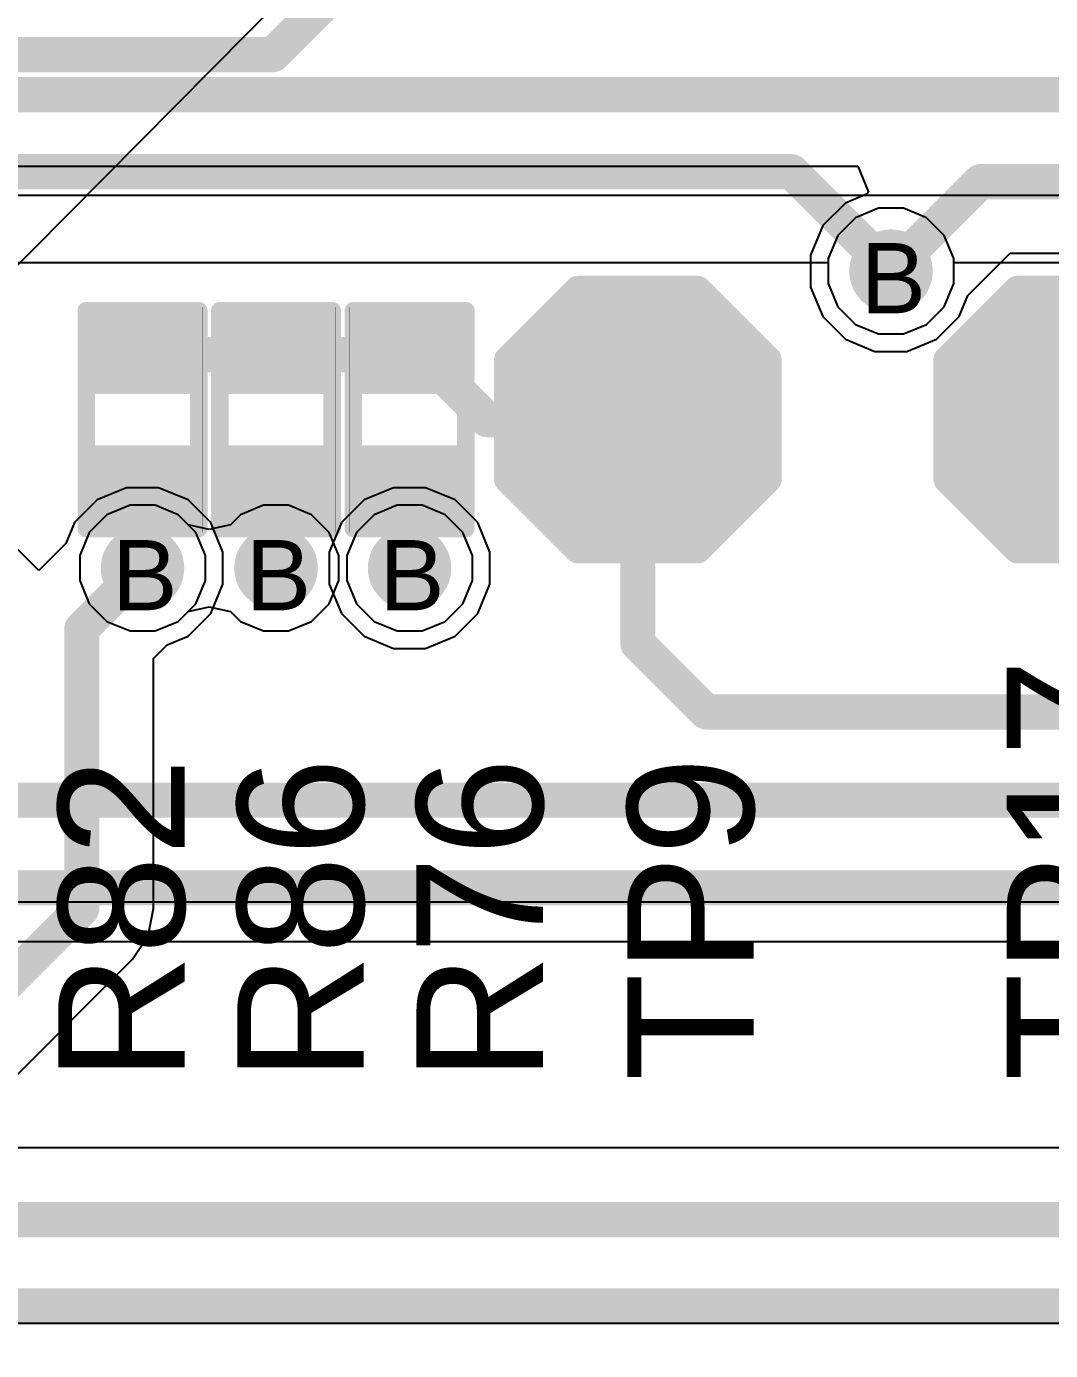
# Model space of a CAD drawing. Header units: inches. Extents: x 0 to 5379, y 0 to 5429.
# Drawn here: x 70.49 to 77.89, y 69.17 to 78.74 of the extents above; entities that cross this region are included whole.
import ezdxf

# ---------------------------------------------------------------- set-up
doc = ezdxf.new("R2010")
doc.units = ezdxf.units.IN
for name, color, linetype in [('Bottom Layer', 5, 'Continuous'), ('Bottom Solder', 6, 'Continuous'), ('Drill Drawing', 1, 'Continuous'), ('GND01', 16, 'Continuous'), ('GND02', 76, 'Continuous'), ('PWR', 156, 'Continuous'), ('SIG 01', 90, 'Continuous'), ('Top Layer', 1, 'Continuous'), ('Top Overlay', 2, 'Continuous'), ('Top Paste', 8, 'Continuous'), ('Top Solder', 216, 'Continuous'), ('Via Holes', 16, 'Continuous')]:
    doc.layers.add(name, color=color, linetype=linetype)
doc.styles.add('Arial', font='', dxfattribs={"height": 0.2})
doc.styles.get('Arial').set_extended_font_data('Arial')

# ---------------------------------------------------------------- blocks, each defined once
blk = doc.blocks.new('T__________181')
at = {"layer": 'Top Layer'}
blk.add_hatch(color=1, dxfattribs=at).paths.add_polyline_path([(0.381, 0.762), (-0.381, 0.762), (-0.762, 0.381), (-0.762, -0.381), (-0.381, -0.762), (0.381, -0.762), (0.762, -0.381), (0.762, 0.381)])
at = {"layer": 'Top Paste'}
blk.add_hatch(color=8, dxfattribs=at).paths.add_polyline_path([(0.381, 0.762), (-0.381, 0.762), (-0.762, 0.381), (-0.762, -0.381), (-0.381, -0.762), (0.381, -0.762), (0.762, -0.381), (0.762, 0.381)])
at = {"layer": 'Top Solder'}
blk.add_hatch(color=216, dxfattribs=at).paths.add_polyline_path([(0.4318, 0.8636), (-0.4318, 0.8636), (-0.8636, 0.4318), (-0.8636, -0.4318), (-0.4318, -0.8636), (0.4318, -0.8636), (0.8636, -0.4318), (0.8636, 0.4318)])
at = {"layer": 'Top Overlay'}
for points in [[(-0.9398, 0.4318, 0.2, 0.2, 0), (-0.4318, 0.9398, 0.2, 0.2, 0)], [(0.4318, 0.9398, 0.2, 0.2, 0), (-0.4318, 0.9398, 0.2, 0.2, 0)], [(0.9398, 0.4318, 0.2, 0.2, 0), (0.4318, 0.9398, 0.2, 0.2, 0)], [(-0.9398, -0.4318, 0.2, 0.2, 0), (-0.9398, 0.4318, 0.2, 0.2, 0)], [(0.9398, -0.4318, 0.2, 0.2, 0), (0.9398, 0.4318, 0.2, 0.2, 0)], [(-0.4318, -0.9398, 0.2, 0.2, 0), (-0.9398, -0.4318, 0.2, 0.2, 0)], [(0.4318, -0.9398, 0.2, 0.2, 0), (0.9398, -0.4318, 0.2, 0.2, 0)], [(0.4318, -0.9398, 0.2, 0.2, 0), (-0.4318, -0.9398, 0.2, 0.2, 0)]]:
    blk.add_lwpolyline(points, format="xyseb", dxfattribs=at)
for points in [[(-0.4818, 0.9398, 0.1, 0.1, 1), (-0.3818, 0.9398, 0.1, 0.1, 1)], [(-0.4818, 0.9398, 0.1, 0.1, 1), (-0.3818, 0.9398, 0.1, 0.1, 1)], [(0.3818, 0.9398, 0.1, 0.1, 1), (0.4818, 0.9398, 0.1, 0.1, 1)], [(0.3818, 0.9398, 0.1, 0.1, 1), (0.4818, 0.9398, 0.1, 0.1, 1)], [(-0.9898, 0.4318, 0.1, 0.1, 1), (-0.8898, 0.4318, 0.1, 0.1, 1)], [(-0.9898, 0.4318, 0.1, 0.1, 1), (-0.8898, 0.4318, 0.1, 0.1, 1)], [(0.8898, 0.4318, 0.1, 0.1, 1), (0.9898, 0.4318, 0.1, 0.1, 1)], [(0.8898, 0.4318, 0.1, 0.1, 1), (0.9898, 0.4318, 0.1, 0.1, 1)], [(-0.9898, -0.4318, 0.1, 0.1, 1), (-0.8898, -0.4318, 0.1, 0.1, 1)], [(-0.9898, -0.4318, 0.1, 0.1, 1), (-0.8898, -0.4318, 0.1, 0.1, 1)], [(0.8898, -0.4318, 0.1, 0.1, 1), (0.9898, -0.4318, 0.1, 0.1, 1)], [(0.8898, -0.4318, 0.1, 0.1, 1), (0.9898, -0.4318, 0.1, 0.1, 1)], [(-0.4818, -0.9398, 0.1, 0.1, 1), (-0.3818, -0.9398, 0.1, 0.1, 1)], [(-0.4818, -0.9398, 0.1, 0.1, 1), (-0.3818, -0.9398, 0.1, 0.1, 1)], [(0.3818, -0.9398, 0.1, 0.1, 1), (0.4818, -0.9398, 0.1, 0.1, 1)], [(0.3818, -0.9398, 0.1, 0.1, 1), (0.4818, -0.9398, 0.1, 0.1, 1)]]:
    blk.add_lwpolyline(points, format="xyseb", close=True, dxfattribs=at)
blk = doc.blocks.new('T__________189')
at = {"layer": 'Top Layer'}
blk.add_hatch(color=1, dxfattribs=at).paths.add_polyline_path([(0.381, 0.762), (-0.381, 0.762), (-0.762, 0.381), (-0.762, -0.381), (-0.381, -0.762), (0.381, -0.762), (0.762, -0.381), (0.762, 0.381)])
at = {"layer": 'Top Paste'}
blk.add_hatch(color=8, dxfattribs=at).paths.add_polyline_path([(0.381, 0.762), (-0.381, 0.762), (-0.762, 0.381), (-0.762, -0.381), (-0.381, -0.762), (0.381, -0.762), (0.762, -0.381), (0.762, 0.381)])
at = {"layer": 'Top Solder'}
blk.add_hatch(color=216, dxfattribs=at).paths.add_polyline_path([(0.4318, 0.8636), (-0.4318, 0.8636), (-0.8636, 0.4318), (-0.8636, -0.4318), (-0.4318, -0.8636), (0.4318, -0.8636), (0.8636, -0.4318), (0.8636, 0.4318)])
at = {"layer": 'Top Overlay'}
for points in [[(-0.4318, 0.9398, 0.2, 0.2, 0), (-0.9398, 0.4318, 0.2, 0.2, 0)], [(-0.4318, 0.9398, 0.2, 0.2, 0), (0.4318, 0.9398, 0.2, 0.2, 0)], [(0.4318, 0.9398, 0.2, 0.2, 0), (0.9398, 0.4318, 0.2, 0.2, 0)], [(-0.9398, 0.4318, 0.2, 0.2, 0), (-0.9398, -0.4318, 0.2, 0.2, 0)], [(0.9398, 0.4318, 0.2, 0.2, 0), (0.9398, -0.4318, 0.2, 0.2, 0)], [(-0.9398, -0.4318, 0.2, 0.2, 0), (-0.4318, -0.9398, 0.2, 0.2, 0)], [(0.9398, -0.4318, 0.2, 0.2, 0), (0.4318, -0.9398, 0.2, 0.2, 0)], [(-0.4318, -0.9398, 0.2, 0.2, 0), (0.4318, -0.9398, 0.2, 0.2, 0)]]:
    blk.add_lwpolyline(points, format="xyseb", dxfattribs=at)
for points in [[(-0.4818, 0.9398, 0.1, 0.1, 1), (-0.3818, 0.9398, 0.1, 0.1, 1)], [(-0.4818, 0.9398, 0.1, 0.1, 1), (-0.3818, 0.9398, 0.1, 0.1, 1)], [(0.3818, 0.9398, 0.1, 0.1, 1), (0.4818, 0.9398, 0.1, 0.1, 1)], [(0.3818, 0.9398, 0.1, 0.1, 1), (0.4818, 0.9398, 0.1, 0.1, 1)], [(-0.9898, 0.4318, 0.1, 0.1, 1), (-0.8898, 0.4318, 0.1, 0.1, 1)], [(-0.9898, 0.4318, 0.1, 0.1, 1), (-0.8898, 0.4318, 0.1, 0.1, 1)], [(0.8898, 0.4318, 0.1, 0.1, 1), (0.9898, 0.4318, 0.1, 0.1, 1)], [(0.8898, 0.4318, 0.1, 0.1, 1), (0.9898, 0.4318, 0.1, 0.1, 1)], [(-0.9898, -0.4318, 0.1, 0.1, 1), (-0.8898, -0.4318, 0.1, 0.1, 1)], [(-0.9898, -0.4318, 0.1, 0.1, 1), (-0.8898, -0.4318, 0.1, 0.1, 1)], [(0.8898, -0.4318, 0.1, 0.1, 1), (0.9898, -0.4318, 0.1, 0.1, 1)], [(0.8898, -0.4318, 0.1, 0.1, 1), (0.9898, -0.4318, 0.1, 0.1, 1)], [(-0.4818, -0.9398, 0.1, 0.1, 1), (-0.3818, -0.9398, 0.1, 0.1, 1)], [(-0.4818, -0.9398, 0.1, 0.1, 1), (-0.3818, -0.9398, 0.1, 0.1, 1)], [(0.3818, -0.9398, 0.1, 0.1, 1), (0.4818, -0.9398, 0.1, 0.1, 1)], [(0.3818, -0.9398, 0.1, 0.1, 1), (0.4818, -0.9398, 0.1, 0.1, 1)]]:
    blk.add_lwpolyline(points, format="xyseb", close=True, dxfattribs=at)
blk = doc.blocks.new('R___0402_653')
at = {"layer": 'Top Layer'}
for points in [[(-0.6985, -0.3175), (-0.6985, 0.3175), (-0.2413, 0.3175), (-0.2413, -0.3175)], [(0.2413, -0.3175), (0.2413, 0.3175), (0.6985, 0.3175), (0.6985, -0.3175)]]:
    blk.add_hatch(color=1, dxfattribs=at).paths.add_polyline_path(points)
at = {"layer": 'Top Paste'}
for points in [[(-0.6985, -0.3175), (-0.6985, 0.3175), (-0.2413, 0.3175), (-0.2413, -0.3175)], [(0.2413, -0.3175), (0.2413, 0.3175), (0.6985, 0.3175), (0.6985, -0.3175)]]:
    blk.add_hatch(color=8, dxfattribs=at).paths.add_polyline_path(points)
at = {"layer": 'Top Solder'}
for points in [[(-0.7535, -0.3725), (-0.7535, 0.3725), (-0.1863, 0.3725), (-0.1863, -0.3725)], [(0.1863, -0.3725), (0.1863, 0.3725), (0.7535, 0.3725), (0.7535, -0.3725)]]:
    blk.add_hatch(color=216, dxfattribs=at).paths.add_polyline_path(points)
at = {"layer": 'Top Overlay'}
for points in [[(-0.7874, 0.4064, 0.127, 0.127, 0), (-0.7874, -0.4064, 0.127, 0.127, 0)], [(-0.7874, 0.4064, 0.127, 0.127, 0), (0.7874, 0.4064, 0.127, 0.127, 0)], [(0.7874, 0.4064, 0.127, 0.127, 0), (0.7874, -0.4064, 0.127, 0.127, 0)], [(-0.7874, -0.4064, 0.127, 0.127, 0), (0.7874, -0.4064, 0.127, 0.127, 0)], [(-0.8128, -0.4318, 0.00323, 0.00323, 0), (0.8128, -0.4318, 0.00323, 0.00323, 0)]]:
    blk.add_lwpolyline(points, format="xyseb", dxfattribs=at)
for points in [[(-0.8191, 0.4064, 0.0635, 0.0635, 1), (-0.7556, 0.4064, 0.0635, 0.0635, 1)], [(-0.8191, 0.4064, 0.0635, 0.0635, 1), (-0.7556, 0.4064, 0.0635, 0.0635, 1)], [(0.7556, 0.4064, 0.0635, 0.0635, 1), (0.8191, 0.4064, 0.0635, 0.0635, 1)], [(0.7556, 0.4064, 0.0635, 0.0635, 1), (0.8191, 0.4064, 0.0635, 0.0635, 1)], [(-0.8191, -0.4064, 0.0635, 0.0635, 1), (-0.7556, -0.4064, 0.0635, 0.0635, 1)], [(-0.8191, -0.4064, 0.0635, 0.0635, 1), (-0.7556, -0.4064, 0.0635, 0.0635, 1)], [(0.7556, -0.4064, 0.0635, 0.0635, 1), (0.8191, -0.4064, 0.0635, 0.0635, 1)], [(0.7556, -0.4064, 0.0635, 0.0635, 1), (0.8191, -0.4064, 0.0635, 0.0635, 1)], [(-0.8136, -0.4318, 0.00161, 0.00161, 1), (-0.812, -0.4318, 0.00161, 0.00161, 1)], [(0.812, -0.4318, 0.00161, 0.00161, 1), (0.8136, -0.4318, 0.00161, 0.00161, 1)]]:
    blk.add_lwpolyline(points, format="xyseb", close=True, dxfattribs=at)
blk = doc.blocks.new('R___0402_657')
at = {"layer": 'Top Layer'}
for points in [[(-0.6985, -0.3175), (-0.6985, 0.3175), (-0.2413, 0.3175), (-0.2413, -0.3175)], [(0.2413, -0.3175), (0.2413, 0.3175), (0.6985, 0.3175), (0.6985, -0.3175)]]:
    blk.add_hatch(color=1, dxfattribs=at).paths.add_polyline_path(points)
at = {"layer": 'Top Paste'}
for points in [[(-0.6985, -0.3175), (-0.6985, 0.3175), (-0.2413, 0.3175), (-0.2413, -0.3175)], [(0.2413, -0.3175), (0.2413, 0.3175), (0.6985, 0.3175), (0.6985, -0.3175)]]:
    blk.add_hatch(color=8, dxfattribs=at).paths.add_polyline_path(points)
at = {"layer": 'Top Solder'}
for points in [[(-0.7535, -0.3725), (-0.7535, 0.3725), (-0.1863, 0.3725), (-0.1863, -0.3725)], [(0.1863, -0.3725), (0.1863, 0.3725), (0.7535, 0.3725), (0.7535, -0.3725)]]:
    blk.add_hatch(color=216, dxfattribs=at).paths.add_polyline_path(points)
at = {"layer": 'Top Overlay'}
for points in [[(-0.7874, 0.4064, 0.127, 0.127, 0), (-0.7874, -0.4064, 0.127, 0.127, 0)], [(-0.7874, 0.4064, 0.127, 0.127, 0), (0.7874, 0.4064, 0.127, 0.127, 0)], [(0.7874, 0.4064, 0.127, 0.127, 0), (0.7874, -0.4064, 0.127, 0.127, 0)], [(-0.7874, -0.4064, 0.127, 0.127, 0), (0.7874, -0.4064, 0.127, 0.127, 0)], [(-0.8128, -0.4318, 0.00323, 0.00323, 0), (0.8128, -0.4318, 0.00323, 0.00323, 0)]]:
    blk.add_lwpolyline(points, format="xyseb", dxfattribs=at)
for points in [[(-0.8191, 0.4064, 0.0635, 0.0635, 1), (-0.7556, 0.4064, 0.0635, 0.0635, 1)], [(-0.8191, 0.4064, 0.0635, 0.0635, 1), (-0.7556, 0.4064, 0.0635, 0.0635, 1)], [(0.7556, 0.4064, 0.0635, 0.0635, 1), (0.8191, 0.4064, 0.0635, 0.0635, 1)], [(0.7556, 0.4064, 0.0635, 0.0635, 1), (0.8191, 0.4064, 0.0635, 0.0635, 1)], [(-0.8191, -0.4064, 0.0635, 0.0635, 1), (-0.7556, -0.4064, 0.0635, 0.0635, 1)], [(-0.8191, -0.4064, 0.0635, 0.0635, 1), (-0.7556, -0.4064, 0.0635, 0.0635, 1)], [(0.7556, -0.4064, 0.0635, 0.0635, 1), (0.8191, -0.4064, 0.0635, 0.0635, 1)], [(0.7556, -0.4064, 0.0635, 0.0635, 1), (0.8191, -0.4064, 0.0635, 0.0635, 1)], [(-0.8136, -0.4318, 0.00161, 0.00161, 1), (-0.812, -0.4318, 0.00161, 0.00161, 1)], [(0.812, -0.4318, 0.00161, 0.00161, 1), (0.8136, -0.4318, 0.00161, 0.00161, 1)]]:
    blk.add_lwpolyline(points, format="xyseb", close=True, dxfattribs=at)
blk = doc.blocks.new('R___0402_663')
at = {"layer": 'Top Layer'}
for points in [[(-0.6985, -0.3175), (-0.6985, 0.3175), (-0.2413, 0.3175), (-0.2413, -0.3175)], [(0.2413, -0.3175), (0.2413, 0.3175), (0.6985, 0.3175), (0.6985, -0.3175)]]:
    blk.add_hatch(color=1, dxfattribs=at).paths.add_polyline_path(points)
at = {"layer": 'Top Paste'}
for points in [[(-0.6985, -0.3175), (-0.6985, 0.3175), (-0.2413, 0.3175), (-0.2413, -0.3175)], [(0.2413, -0.3175), (0.2413, 0.3175), (0.6985, 0.3175), (0.6985, -0.3175)]]:
    blk.add_hatch(color=8, dxfattribs=at).paths.add_polyline_path(points)
at = {"layer": 'Top Solder'}
for points in [[(-0.7535, -0.3725), (-0.7535, 0.3725), (-0.1863, 0.3725), (-0.1863, -0.3725)], [(0.1863, -0.3725), (0.1863, 0.3725), (0.7535, 0.3725), (0.7535, -0.3725)]]:
    blk.add_hatch(color=216, dxfattribs=at).paths.add_polyline_path(points)
at = {"layer": 'Top Overlay'}
for points in [[(-0.7874, -0.4064, 0.127, 0.127, 0), (-0.7874, 0.4064, 0.127, 0.127, 0)], [(0.7874, 0.4064, 0.127, 0.127, 0), (-0.7874, 0.4064, 0.127, 0.127, 0)], [(0.7874, -0.4064, 0.127, 0.127, 0), (0.7874, 0.4064, 0.127, 0.127, 0)], [(0.7874, -0.4064, 0.127, 0.127, 0), (-0.7874, -0.4064, 0.127, 0.127, 0)], [(0.8128, -0.4318, 0.00323, 0.00323, 0), (-0.8128, -0.4318, 0.00323, 0.00323, 0)]]:
    blk.add_lwpolyline(points, format="xyseb", dxfattribs=at)
for points in [[(-0.8191, 0.4064, 0.0635, 0.0635, 1), (-0.7556, 0.4064, 0.0635, 0.0635, 1)], [(-0.8191, 0.4064, 0.0635, 0.0635, 1), (-0.7556, 0.4064, 0.0635, 0.0635, 1)], [(0.7556, 0.4064, 0.0635, 0.0635, 1), (0.8191, 0.4064, 0.0635, 0.0635, 1)], [(0.7556, 0.4064, 0.0635, 0.0635, 1), (0.8191, 0.4064, 0.0635, 0.0635, 1)], [(-0.8191, -0.4064, 0.0635, 0.0635, 1), (-0.7556, -0.4064, 0.0635, 0.0635, 1)], [(-0.8191, -0.4064, 0.0635, 0.0635, 1), (-0.7556, -0.4064, 0.0635, 0.0635, 1)], [(0.7556, -0.4064, 0.0635, 0.0635, 1), (0.8191, -0.4064, 0.0635, 0.0635, 1)], [(0.7556, -0.4064, 0.0635, 0.0635, 1), (0.8191, -0.4064, 0.0635, 0.0635, 1)], [(-0.8136, -0.4318, 0.00161, 0.00161, 1), (-0.812, -0.4318, 0.00161, 0.00161, 1)], [(0.812, -0.4318, 0.00161, 0.00161, 1), (0.8136, -0.4318, 0.00161, 0.00161, 1)]]:
    blk.add_lwpolyline(points, format="xyseb", close=True, dxfattribs=at)

msp = doc.modelspace()

# ---------------------------------------------------------------- hatches: boundary and pattern name
at = {"layer": 'Bottom Layer'}
h = msp.add_hatch(color=5, dxfattribs=at)
edge = h.paths.add_edge_path()
edge.add_arc((76.7344, 76.9752), 0.2, 0, 360)
h = msp.add_hatch(color=5, dxfattribs=at)
edge = h.paths.add_edge_path()
edge.add_arc((71.3242, 74.8284), 0.2, 0, 360)
h = msp.add_hatch(color=5, dxfattribs=at)
edge = h.paths.add_edge_path()
edge.add_arc((72.2894, 74.8284), 0.2, 0, 360)
h = msp.add_hatch(color=5, dxfattribs=at)
edge = h.paths.add_edge_path()
edge.add_arc((73.2546, 74.8284), 0.2, 0, 360)
at = {"layer": 'Bottom Solder'}
h = msp.add_hatch(color=6, dxfattribs=at)
edge = h.paths.add_edge_path()
edge.add_arc((76.7344, 76.9752), 0.3016, 0, 360)
h = msp.add_hatch(color=6, dxfattribs=at)
edge = h.paths.add_edge_path()
edge.add_arc((71.3242, 74.8284), 0.3016, 0, 360)
h = msp.add_hatch(color=6, dxfattribs=at)
edge = h.paths.add_edge_path()
edge.add_arc((72.2894, 74.8284), 0.3016, 0, 360)
h = msp.add_hatch(color=6, dxfattribs=at)
edge = h.paths.add_edge_path()
edge.add_arc((73.2546, 74.8284), 0.3016, 0, 360)
at = {"layer": 'GND01'}
h = msp.add_hatch(color=16, dxfattribs=at)
edge = h.paths.add_edge_path()
edge.add_arc((76.7344, 76.9752), 0.2, 0, 360)
h = msp.add_hatch(color=16, dxfattribs=at)
edge = h.paths.add_edge_path()
edge.add_arc((71.3242, 74.8284), 0.2, 0, 360)
h = msp.add_hatch(color=16, dxfattribs=at)
edge = h.paths.add_edge_path()
edge.add_arc((72.2894, 74.8284), 0.2, 0, 360)
h = msp.add_hatch(color=16, dxfattribs=at)
edge = h.paths.add_edge_path()
edge.add_arc((73.2546, 74.8284), 0.2, 0, 360)
at = {"layer": 'GND02'}
h = msp.add_hatch(color=76, dxfattribs=at)
edge = h.paths.add_edge_path()
edge.add_arc((76.7344, 76.9752), 0.2, 0, 360)
h = msp.add_hatch(color=76, dxfattribs=at)
edge = h.paths.add_edge_path()
edge.add_arc((71.3242, 74.8284), 0.2, 0, 360)
h = msp.add_hatch(color=76, dxfattribs=at)
edge = h.paths.add_edge_path()
edge.add_arc((72.2894, 74.8284), 0.2, 0, 360)
h = msp.add_hatch(color=76, dxfattribs=at)
edge = h.paths.add_edge_path()
edge.add_arc((73.2546, 74.8284), 0.2, 0, 360)
at = {"layer": 'PWR'}
h = msp.add_hatch(color=156, dxfattribs=at)
edge = h.paths.add_edge_path()
edge.add_arc((76.7344, 76.9752), 0.2, 0, 360)
h = msp.add_hatch(color=156, dxfattribs=at)
edge = h.paths.add_edge_path()
edge.add_arc((71.3242, 74.8284), 0.2, 0, 360)
h = msp.add_hatch(color=156, dxfattribs=at)
edge = h.paths.add_edge_path()
edge.add_arc((72.2894, 74.8284), 0.2, 0, 360)
h = msp.add_hatch(color=156, dxfattribs=at)
edge = h.paths.add_edge_path()
edge.add_arc((73.2546, 74.8284), 0.2, 0, 360)
at = {"layer": 'SIG 01'}
h = msp.add_hatch(color=90, dxfattribs=at)
edge = h.paths.add_edge_path()
edge.add_arc((76.7344, 76.9752), 0.2, 0, 360)
h = msp.add_hatch(color=90, dxfattribs=at)
edge = h.paths.add_edge_path()
edge.add_arc((71.3242, 74.8284), 0.2, 0, 360)
h = msp.add_hatch(color=90, dxfattribs=at)
edge = h.paths.add_edge_path()
edge.add_arc((72.2894, 74.8284), 0.2, 0, 360)
h = msp.add_hatch(color=90, dxfattribs=at)
edge = h.paths.add_edge_path()
edge.add_arc((73.2546, 74.8284), 0.2, 0, 360)
at = {"layer": 'Top Layer'}
h = msp.add_hatch(color=1, dxfattribs=at)
edge = h.paths.add_edge_path()
edge.add_arc((76.7344, 76.9752), 0.2, 0, 360)
h = msp.add_hatch(color=1, dxfattribs=at)
edge = h.paths.add_edge_path()
edge.add_arc((71.3242, 74.8284), 0.2, 0, 360)
h = msp.add_hatch(color=1, dxfattribs=at)
edge = h.paths.add_edge_path()
edge.add_arc((72.2894, 74.8284), 0.2, 0, 360)
h = msp.add_hatch(color=1, dxfattribs=at)
edge = h.paths.add_edge_path()
edge.add_arc((73.2546, 74.8284), 0.2, 0, 360)
at = {"layer": 'Top Solder'}
h = msp.add_hatch(color=216, dxfattribs=at)
edge = h.paths.add_edge_path()
edge.add_arc((76.7344, 76.9752), 0.3016, 0, 360)
h = msp.add_hatch(color=216, dxfattribs=at)
edge = h.paths.add_edge_path()
edge.add_arc((71.3242, 74.8284), 0.3016, 0, 360)
h = msp.add_hatch(color=216, dxfattribs=at)
edge = h.paths.add_edge_path()
edge.add_arc((72.2894, 74.8284), 0.3016, 0, 360)
h = msp.add_hatch(color=216, dxfattribs=at)
edge = h.paths.add_edge_path()
edge.add_arc((73.2546, 74.8284), 0.3016, 0, 360)
at = {"layer": 'Via Holes'}
h = msp.add_hatch(color=7, dxfattribs=at)
edge = h.paths.add_edge_path()
edge.add_arc((76.7344, 76.9752), 0.1, 0, 360)
h = msp.add_hatch(color=7, dxfattribs=at)
edge = h.paths.add_edge_path()
edge.add_arc((71.3242, 74.8284), 0.1, 0, 360)
h = msp.add_hatch(color=7, dxfattribs=at)
edge = h.paths.add_edge_path()
edge.add_arc((72.2894, 74.8284), 0.1, 0, 360)
h = msp.add_hatch(color=7, dxfattribs=at)
edge = h.paths.add_edge_path()
edge.add_arc((73.2546, 74.8284), 0.1, 0, 360)

# ---------------------------------------------------------------- linework, layer by layer
at = {"layer": 'Bottom Layer'}
for p, q in [((76.4772, 77.3601), (76.3495, 77.2324)), ((76.6441, 77.4292), (76.4772, 77.3601)), ((76.8247, 77.4292), (76.6441, 77.4292)), ((76.9916, 77.3601), (76.8247, 77.4292)), ((77.1193, 77.2324), (76.9916, 77.3601)), ((76.3495, 77.2324), (76.2804, 77.0655)), ((77.1884, 77.0655), (77.1193, 77.2324)), ((76.2804, 77.0655), (76.2804, 76.8849)), ((77.1884, 76.8849), (77.1884, 77.0655)), ((76.2804, 76.8849), (76.3495, 76.718)), ((77.1193, 76.718), (77.1884, 76.8849)), ((76.3495, 76.718), (76.4772, 76.5903)), ((76.9916, 76.5903), (77.1193, 76.718)), ((76.4772, 76.5903), (76.6441, 76.5212)), ((76.8247, 76.5212), (76.9916, 76.5903)), ((76.6441, 76.5212), (76.8247, 76.5212)), ((71.2339, 75.2824), (71.067, 75.2133)), ((71.4145, 75.2824), (71.2339, 75.2824)), ((71.5814, 75.2133), (71.4145, 75.2824)), ((73.1643, 75.2824), (72.9974, 75.2133)), ((73.3449, 75.2824), (73.1643, 75.2824)), ((73.5118, 75.2133), (73.3449, 75.2824)), ((71.067, 75.2133), (70.9393, 75.0856)), ((71.7091, 75.0856), (71.5814, 75.2133)), ((72.9974, 75.2133), (72.8697, 75.0856)), ((73.6395, 75.0856), (73.5118, 75.2133)), ((70.9393, 75.0856), (70.8702, 74.9187)), ((71.7782, 74.9187), (71.7091, 75.0856)), ((72.8697, 75.0856), (72.8006, 74.9187)), ((73.7086, 74.9187), (73.6395, 75.0856)), ((70.8702, 74.9187), (70.8702, 74.7381)), ((71.7782, 74.7381), (71.7782, 74.9187)), ((72.8006, 74.9187), (72.8006, 74.7381)), ((73.7086, 74.7381), (73.7086, 74.9187)), ((70.8702, 74.7381), (70.9393, 74.5712)), ((71.7091, 74.5712), (71.7782, 74.7381)), ((72.8006, 74.7381), (72.8697, 74.5712)), ((73.6395, 74.5712), (73.7086, 74.7381)), ((70.9393, 74.5712), (71.067, 74.4435)), ((71.5814, 74.4435), (71.7091, 74.5712)), ((72.8697, 74.5712), (72.9974, 74.4435)), ((73.5118, 74.4435), (73.6395, 74.5712)), ((71.067, 74.4435), (71.2339, 74.3744)), ((71.2339, 74.3744), (71.4145, 74.3744)), ((71.4145, 74.3744), (71.5814, 74.4435)), ((72.9974, 74.4435), (73.1643, 74.3744)), ((73.1643, 74.3744), (73.3449, 74.3744)), ((73.3449, 74.3744), (73.5118, 74.4435))]:
    msp.add_line(p, q, dxfattribs=at)
at = {"layer": 'Bottom Solder'}
msp.add_line((6.2448, 12.3193), (5379.2085, 5429.2085), dxfattribs=at)
at = {"layer": 'GND01'}
for p, q in [((76.4772, 77.3601), (76.3495, 77.2324)), ((76.6441, 77.4292), (76.4772, 77.3601)), ((76.8247, 77.4292), (76.6441, 77.4292)), ((76.9916, 77.3601), (76.8247, 77.4292)), ((77.1193, 77.2324), (76.9916, 77.3601)), ((76.3495, 77.2324), (76.2804, 77.0655)), ((77.1884, 77.0655), (77.1193, 77.2324)), ((76.2804, 77.0655), (76.2804, 76.8849)), ((77.1884, 76.8849), (77.1884, 77.0655)), ((76.2804, 76.8849), (76.3495, 76.718)), ((77.1193, 76.718), (77.1884, 76.8849)), ((76.3495, 76.718), (76.4772, 76.5903)), ((76.9916, 76.5903), (77.1193, 76.718)), ((76.4772, 76.5903), (76.6441, 76.5212)), ((76.8247, 76.5212), (76.9916, 76.5903)), ((76.6441, 76.5212), (76.8247, 76.5212)), ((71.2339, 75.2824), (71.067, 75.2133)), ((71.4145, 75.2824), (71.2339, 75.2824)), ((71.5814, 75.2133), (71.4145, 75.2824)), ((73.1643, 75.2824), (72.9974, 75.2133)), ((73.3449, 75.2824), (73.1643, 75.2824)), ((73.5118, 75.2133), (73.3449, 75.2824)), ((71.067, 75.2133), (70.9393, 75.0856)), ((71.7091, 75.0856), (71.5814, 75.2133)), ((72.9974, 75.2133), (72.8697, 75.0856)), ((73.6395, 75.0856), (73.5118, 75.2133)), ((70.9393, 75.0856), (70.8702, 74.9187)), ((71.7782, 74.9187), (71.7091, 75.0856)), ((72.8697, 75.0856), (72.8006, 74.9187)), ((73.7086, 74.9187), (73.6395, 75.0856)), ((70.8702, 74.9187), (70.8702, 74.7381)), ((71.7782, 74.7381), (71.7782, 74.9187)), ((72.8006, 74.9187), (72.8006, 74.7381)), ((73.7086, 74.7381), (73.7086, 74.9187)), ((70.8702, 74.7381), (70.9393, 74.5712)), ((71.7091, 74.5712), (71.7782, 74.7381)), ((72.8006, 74.7381), (72.8697, 74.5712)), ((73.6395, 74.5712), (73.7086, 74.7381)), ((70.9393, 74.5712), (71.067, 74.4435)), ((71.5814, 74.4435), (71.7091, 74.5712)), ((72.8697, 74.5712), (72.9974, 74.4435)), ((73.5118, 74.4435), (73.6395, 74.5712)), ((71.067, 74.4435), (71.2339, 74.3744)), ((71.2339, 74.3744), (71.4145, 74.3744)), ((71.4145, 74.3744), (71.5814, 74.4435)), ((72.9974, 74.4435), (73.1643, 74.3744)), ((73.1643, 74.3744), (73.3449, 74.3744)), ((73.3449, 74.3744), (73.5118, 74.4435))]:
    msp.add_line(p, q, dxfattribs=at)
at = {"layer": 'GND02'}
for p, q in [((76.4772, 77.3601), (76.3495, 77.2324)), ((76.6441, 77.4292), (76.4772, 77.3601)), ((76.8247, 77.4292), (76.6441, 77.4292)), ((76.9916, 77.3601), (76.8247, 77.4292)), ((77.1193, 77.2324), (76.9916, 77.3601)), ((76.3495, 77.2324), (76.2804, 77.0655)), ((77.1884, 77.0655), (77.1193, 77.2324)), ((76.2804, 77.0655), (76.2804, 76.8849)), ((77.1884, 76.8849), (77.1884, 77.0655)), ((76.2804, 76.8849), (76.3495, 76.718)), ((77.1193, 76.718), (77.1884, 76.8849)), ((76.3495, 76.718), (76.4772, 76.5903)), ((76.9916, 76.5903), (77.1193, 76.718)), ((76.4772, 76.5903), (76.6441, 76.5212)), ((76.8247, 76.5212), (76.9916, 76.5903)), ((76.6441, 76.5212), (76.8247, 76.5212)), ((71.2339, 75.2824), (71.067, 75.2133)), ((71.4145, 75.2824), (71.2339, 75.2824)), ((71.5814, 75.2133), (71.4145, 75.2824)), ((73.1643, 75.2824), (72.9974, 75.2133)), ((73.3449, 75.2824), (73.1643, 75.2824)), ((73.5118, 75.2133), (73.3449, 75.2824)), ((71.067, 75.2133), (70.9393, 75.0856)), ((71.7091, 75.0856), (71.5814, 75.2133)), ((72.9974, 75.2133), (72.8697, 75.0856)), ((73.6395, 75.0856), (73.5118, 75.2133)), ((70.9393, 75.0856), (70.8702, 74.9187)), ((71.7782, 74.9187), (71.7091, 75.0856)), ((72.8697, 75.0856), (72.8006, 74.9187)), ((73.7086, 74.9187), (73.6395, 75.0856)), ((70.8702, 74.9187), (70.8702, 74.7381)), ((71.7782, 74.7381), (71.7782, 74.9187)), ((72.8006, 74.9187), (72.8006, 74.7381)), ((73.7086, 74.7381), (73.7086, 74.9187)), ((70.8702, 74.7381), (70.9393, 74.5712)), ((71.7091, 74.5712), (71.7782, 74.7381)), ((72.8006, 74.7381), (72.8697, 74.5712)), ((73.6395, 74.5712), (73.7086, 74.7381)), ((70.9393, 74.5712), (71.067, 74.4435)), ((71.5814, 74.4435), (71.7091, 74.5712)), ((72.8697, 74.5712), (72.9974, 74.4435)), ((73.5118, 74.4435), (73.6395, 74.5712)), ((71.067, 74.4435), (71.2339, 74.3744)), ((71.2339, 74.3744), (71.4145, 74.3744)), ((71.4145, 74.3744), (71.5814, 74.4435)), ((72.9974, 74.4435), (73.1643, 74.3744)), ((73.1643, 74.3744), (73.3449, 74.3744)), ((73.3449, 74.3744), (73.5118, 74.4435))]:
    msp.add_line(p, q, dxfattribs=at)
at = {"layer": 'PWR'}
for p, q in [((109.8221, 77.5208), (60.071, 77.5208)), ((60.071, 77.0382), (76.2804, 77.0382)), ((76.2804, 77.0382), (76.2804, 76.8849)), ((77.1884, 76.8849), (77.1884, 77.0382)), ((77.1884, 77.0382), (79.2766, 77.0382)), ((76.2804, 76.8849), (76.3495, 76.718)), ((77.1193, 76.718), (77.1884, 76.8849)), ((76.3495, 76.718), (76.4772, 76.5903)), ((76.9916, 76.5903), (77.1193, 76.718)), ((76.4772, 76.5903), (76.6441, 76.5212)), ((76.8247, 76.5212), (76.9916, 76.5903)), ((76.6441, 76.5212), (76.8247, 76.5212)), ((71.2339, 75.2824), (71.067, 75.2133)), ((71.4145, 75.2824), (71.2339, 75.2824)), ((71.5814, 75.2133), (71.4145, 75.2824)), ((72.1991, 75.2824), (72.0322, 75.2133)), ((72.3797, 75.2824), (72.1991, 75.2824)), ((72.5466, 75.2133), (72.3797, 75.2824)), ((71.067, 75.2133), (70.9393, 75.0856)), ((71.6529, 75.1418), (71.5814, 75.2133)), ((71.8068, 75.1074), (71.6529, 75.1418)), ((71.9607, 75.1418), (71.8068, 75.1074)), ((72.0322, 75.2133), (71.9607, 75.1418)), ((72.6743, 75.0856), (72.5466, 75.2133)), ((70.9393, 75.0856), (70.8702, 74.9187)), ((72.7434, 74.9187), (72.6743, 75.0856)), ((70.8702, 74.9187), (70.8702, 74.7381)), ((72.7434, 74.7381), (72.7434, 74.9187)), ((70.8702, 74.7381), (70.9393, 74.5712)), ((72.6743, 74.5712), (72.7434, 74.7381)), ((70.9393, 74.5712), (71.067, 74.4435)), ((72.5466, 74.4435), (72.6743, 74.5712)), ((71.5814, 74.4435), (71.6529, 74.515)), ((71.6529, 74.515), (71.8068, 74.5494)), ((71.8068, 74.5494), (71.9607, 74.515)), ((71.9607, 74.515), (72.0322, 74.4435)), ((71.067, 74.4435), (71.2339, 74.3744)), ((71.2339, 74.3744), (71.4145, 74.3744)), ((71.4145, 74.3744), (71.5814, 74.4435)), ((72.0322, 74.4435), (72.1991, 74.3744)), ((72.1991, 74.3744), (72.3797, 74.3744)), ((72.3797, 74.3744), (72.5466, 74.4435)), ((124.1806, 69.3674), (60.071, 69.3674))]:
    msp.add_line(p, q, dxfattribs=at)
at = {"layer": 'SIG 01'}
for p, q in [((67.6708, 77.7333), (76.4945, 77.7333)), ((76.4945, 77.7333), (76.5723, 77.5455)), ((76.5575, 77.5308), (76.4053, 77.4677)), ((76.5723, 77.5455), (76.5575, 77.5308)), ((76.4053, 77.4677), (76.2419, 77.3043)), ((76.2419, 77.3043), (76.1534, 77.0908)), ((76.1534, 77.0908), (76.1534, 76.8596)), ((77.29, 76.7983), (77.5962, 77.1044)), ((77.5962, 77.1044), (79.1405, 77.1044)), ((76.1534, 76.8596), (76.2419, 76.6461)), ((77.227, 76.6461), (77.29, 76.7983)), ((76.2419, 76.6461), (76.4053, 76.4827)), ((77.0635, 76.4827), (77.227, 76.6461)), ((76.4053, 76.4827), (76.6188, 76.3942)), ((76.85, 76.3942), (77.0635, 76.4827)), ((76.6188, 76.3942), (76.85, 76.3942)), ((71.2086, 75.4094), (70.9951, 75.3209)), ((71.4398, 75.4094), (71.2086, 75.4094)), ((71.6533, 75.3209), (71.4398, 75.4094)), ((73.139, 75.4094), (72.9255, 75.3209)), ((73.3702, 75.4094), (73.139, 75.4094)), ((73.5837, 75.3209), (73.3702, 75.4094)), ((70.9951, 75.3209), (70.8317, 75.1575)), ((71.8168, 75.1575), (71.6533, 75.3209)), ((72.9255, 75.3209), (72.7621, 75.1575)), ((73.7472, 75.1575), (73.5837, 75.3209)), ((70.8317, 75.1575), (70.7686, 75.0053)), ((71.9052, 74.944), (71.8168, 75.1575)), ((72.7621, 75.1575), (72.6736, 74.944)), ((73.8356, 74.944), (73.7472, 75.1575)), ((70.5744, 74.8111), (70.3802, 75.0053)), ((70.7686, 75.0053), (70.5744, 74.8111)), ((71.9052, 74.7128), (71.9052, 74.944)), ((72.6736, 74.944), (72.6736, 74.7128)), ((73.8356, 74.7128), (73.8356, 74.944)), ((71.8168, 74.4993), (71.9052, 74.7128)), ((72.6736, 74.7128), (72.7621, 74.4993)), ((73.7472, 74.4993), (73.8356, 74.7128)), ((71.6533, 74.3359), (71.8168, 74.4993)), ((72.7621, 74.4993), (72.9255, 74.3359)), ((73.5837, 74.3359), (73.7472, 74.4993)), ((71.4038, 74.1755), (71.5011, 74.2728)), ((71.5011, 74.2728), (71.6533, 74.3359)), ((72.9255, 74.3359), (73.139, 74.2474)), ((73.3702, 74.2474), (73.5837, 74.3359)), ((73.139, 74.2474), (73.3702, 74.2474)), ((71.4038, 72.3675), (71.4038, 74.1755)), ((71.3644, 72.1692), (71.4038, 72.3675)), ((71.2521, 72.0012), (71.3644, 72.1692)), ((70.1709, 70.9201), (71.2521, 72.0012)), ((80.2477, 70.6365), (70.1042, 70.6365))]:
    msp.add_line(p, q, dxfattribs=at)
for points in [[(67.4562, 78.2512, 0.254, 0.254, 0), (95.8942, 78.2512, 0.254, 0.254, 0)], [(76.7344, 76.9752, 0.254, 0.254, 0), (77.3816, 77.6224, 0.254, 0.254, 0)], [(77.3816, 77.6224, 0.254, 0.254, 0), (95.5802, 77.6224, 0.254, 0.254, 0)], [(70.8858, 74.39, 0.254, 0.254, 0), (71.3242, 74.8284, 0.254, 0.254, 0)], [(70.8858, 72.3675, 0.254, 0.254, 0), (70.8858, 74.39, 0.254, 0.254, 0)], [(69.8047, 71.2863, 0.254, 0.254, 0), (70.8858, 72.3675, 0.254, 0.254, 0)], [(16.9818, 70.1186, 0.254, 0.254, 0), (80.4622, 70.1186, 0.254, 0.254, 0)], [(17.461, 69.4956, 0.254, 0.254, 0), (80.7201, 69.4956, 0.254, 0.254, 0)]]:
    msp.add_lwpolyline(points, format="xyseb", dxfattribs=at)
for points in [[(77.3181, 77.6224, 0.127, 0.127, 1), (77.4451, 77.6224, 0.127, 0.127, 1)], [(77.3181, 77.6224, 0.127, 0.127, 1), (77.4451, 77.6224, 0.127, 0.127, 1)], [(76.6709, 76.9752, 0.127, 0.127, 1), (76.7979, 76.9752, 0.127, 0.127, 1)], [(71.2607, 74.8284, 0.127, 0.127, 1), (71.3877, 74.8284, 0.127, 0.127, 1)], [(70.8223, 74.39, 0.127, 0.127, 1), (70.9493, 74.39, 0.127, 0.127, 1)], [(70.8223, 74.39, 0.127, 0.127, 1), (70.9493, 74.39, 0.127, 0.127, 1)], [(70.8223, 72.3675, 0.127, 0.127, 1), (70.9493, 72.3675, 0.127, 0.127, 1)], [(70.8223, 72.3675, 0.127, 0.127, 1), (70.9493, 72.3675, 0.127, 0.127, 1)]]:
    msp.add_lwpolyline(points, format="xyseb", close=True, dxfattribs=at)
at = {"layer": 'Top Layer'}
for p, q in [((0.381, 72.4154), (350, 72.4154)), ((67.0398, 72.1285), (89.027, 72.1285))]:
    msp.add_line(p, q, dxfattribs=at)
for points in [[(72.2669, 78.5404, 0.254, 0.254, 0), (72.7344, 79.0079, 0.254, 0.254, 0)], [(46.6634, 78.5404, 0.254, 0.254, 0), (72.2669, 78.5404, 0.254, 0.254, 0)], [(50.663, 77.6938, 0.254, 0.254, 0), (76.0158, 77.6938, 0.254, 0.254, 0)], [(76.0158, 77.6938, 0.254, 0.254, 0), (76.7344, 76.9752, 0.254, 0.254, 0)], [(71.3242, 76.3717, 0.254, 0.254, 0), (72.2894, 76.3717, 0.254, 0.254, 0)], [(72.2894, 76.3717, 0.254, 0.254, 0), (73.3435, 76.3717, 0.254, 0.254, 0)], [(73.3435, 76.3717, 0.254, 0.254, 0), (73.8134, 75.9018, 0.254, 0.254, 0)], [(73.8134, 75.9018, 0.254, 0.254, 0), (74.9046, 75.9018, 0.254, 0.254, 0)], [(74.9046, 74.2839, 0.254, 0.254, 0), (74.9046, 75.9018, 0.254, 0.254, 0)], [(71.3242, 74.8284, 0.254, 0.254, 0), (71.3242, 75.4319, 0.254, 0.254, 0)], [(72.2894, 74.8284, 0.254, 0.254, 0), (72.2894, 75.4319, 0.254, 0.254, 0)], [(73.2546, 74.8284, 0.254, 0.254, 0), (73.2546, 75.4319, 0.254, 0.254, 0)], [(74.9046, 74.2839, 0.254, 0.254, 0), (75.3998, 73.7887, 0.254, 0.254, 0)], [(75.3998, 73.7887, 0.254, 0.254, 0), (87.8857, 73.7887, 0.254, 0.254, 0)], [(69.5423, 73.1514, 0.254, 0.254, 0), (88.3837, 73.1514, 0.254, 0.254, 0)], [(67.0398, 72.517, 0.254, 0.254, 0), (89.027, 72.517, 0.254, 0.254, 0)]]:
    msp.add_lwpolyline(points, format="xyseb", dxfattribs=at)
for points in [[(72.2034, 78.5404, 0.127, 0.127, 1), (72.3304, 78.5404, 0.127, 0.127, 1)], [(72.2034, 78.5404, 0.127, 0.127, 1), (72.3304, 78.5404, 0.127, 0.127, 1)], [(75.9523, 77.6938, 0.127, 0.127, 1), (76.0793, 77.6938, 0.127, 0.127, 1)], [(75.9523, 77.6938, 0.127, 0.127, 1), (76.0793, 77.6938, 0.127, 0.127, 1)], [(76.6709, 76.9752, 0.127, 0.127, 1), (76.7979, 76.9752, 0.127, 0.127, 1)], [(71.2607, 76.3717, 0.127, 0.127, 1), (71.3877, 76.3717, 0.127, 0.127, 1)], [(72.2259, 76.3717, 0.127, 0.127, 1), (72.3529, 76.3717, 0.127, 0.127, 1)], [(72.2259, 76.3717, 0.127, 0.127, 1), (72.3529, 76.3717, 0.127, 0.127, 1)], [(73.28, 76.3717, 0.127, 0.127, 1), (73.407, 76.3717, 0.127, 0.127, 1)], [(73.28, 76.3717, 0.127, 0.127, 1), (73.407, 76.3717, 0.127, 0.127, 1)], [(73.7499, 75.9018, 0.127, 0.127, 1), (73.8769, 75.9018, 0.127, 0.127, 1)], [(73.7499, 75.9018, 0.127, 0.127, 1), (73.8769, 75.9018, 0.127, 0.127, 1)], [(74.8411, 75.9018, 0.127, 0.127, 1), (74.9681, 75.9018, 0.127, 0.127, 1)], [(74.8411, 75.9018, 0.127, 0.127, 1), (74.9681, 75.9018, 0.127, 0.127, 1)], [(71.2607, 75.4319, 0.127, 0.127, 1), (71.3877, 75.4319, 0.127, 0.127, 1)], [(72.2259, 75.4319, 0.127, 0.127, 1), (72.3529, 75.4319, 0.127, 0.127, 1)], [(73.1911, 75.4319, 0.127, 0.127, 1), (73.3181, 75.4319, 0.127, 0.127, 1)], [(71.2607, 74.8284, 0.127, 0.127, 1), (71.3877, 74.8284, 0.127, 0.127, 1)], [(72.2259, 74.8284, 0.127, 0.127, 1), (72.3529, 74.8284, 0.127, 0.127, 1)], [(73.1911, 74.8284, 0.127, 0.127, 1), (73.3181, 74.8284, 0.127, 0.127, 1)], [(74.8411, 74.2839, 0.127, 0.127, 1), (74.9681, 74.2839, 0.127, 0.127, 1)], [(74.8411, 74.2839, 0.127, 0.127, 1), (74.9681, 74.2839, 0.127, 0.127, 1)], [(75.3363, 73.7887, 0.127, 0.127, 1), (75.4633, 73.7887, 0.127, 0.127, 1)], [(75.3363, 73.7887, 0.127, 0.127, 1), (75.4633, 73.7887, 0.127, 0.127, 1)]]:
    msp.add_lwpolyline(points, format="xyseb", close=True, dxfattribs=at)
at = {"layer": 'Top Solder'}
msp.add_line((6.2448, 12.3193), (5379.2085, 5429.2085), dxfattribs=at)

# ---------------------------------------------------------------- block references
for name, p, rotation in [('T__________189', (74.9046, 75.9018), 90), ('T__________181', (78.0806, 75.9018), 270), ('R___0402_657', (71.3242, 75.9018), 90), ('R___0402_653', (72.2894, 75.9018), 90), ('R___0402_663', (73.2546, 75.9018), 270)]:
    msp.add_blockref(name, p, dxfattribs=dict(rotation=rotation))

# ---------------------------------------------------------------- texts
at = {"layer": 'Drill Drawing', "style": 'Arial'}
for p in [(76.5143, 76.6705), (71.1041, 74.5237), (72.0693, 74.5237), (73.0345, 74.5237)]:
    msp.add_text('B', height=0.508, dxfattribs=at).set_placement(p)
at = {"layer": 'Top Overlay', "style": 'Arial'}
for s, p in [('TP17', (78.4859, 71.1204)), ('R82', (71.6289, 71.1144)), ('R86', (72.9233, 71.1144)), ('R76', (74.2187, 71.1144)), ('TP9', (75.7427, 71.1204))]:
    msp.add_text(s, height=0.9144, rotation=90, dxfattribs=at).set_placement(p)

doc.saveas('drawing.dxf')
